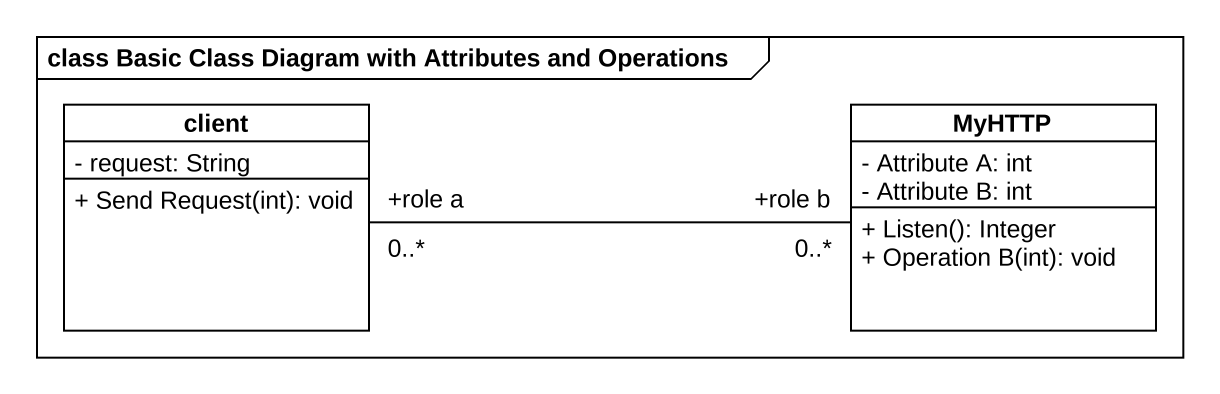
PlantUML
@startuml
mainframe class Basic Class Diagram with Attributes and Operations
hide circle
hide empty members
skinparam classAttributeIconSize 0
class client {
  - request: String
  + Send Request(int): void
}
class MyHTTP {
  - Attribute A: int
  - Attribute B: int
  + Listen(): Integer
  + Operation B(int): void
}
client "+role a\n0..*" -right- "+role b\n0..*" MyHTTP
@enduml
